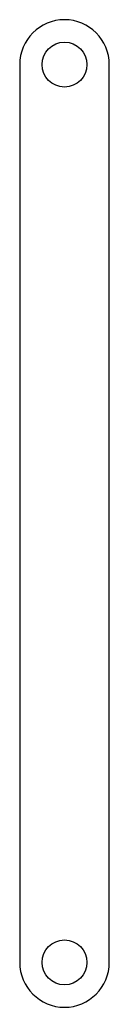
# Model space of a CAD drawing. Header units: inches. Extents: x -0.25 to 0.25, y -2.75 to 2.75.
import ezdxf

# ---------------------------------------------------------------- set-up
doc = ezdxf.new("R2010")
doc.units = ezdxf.units.IN
doc.header["$MEASUREMENT"] = 0

msp = doc.modelspace()

# ---------------------------------------------------------------- linework, layer by layer
msp.add_lwpolyline([(0.25, -2.5), (0.25, 2.5, 1), (-0.25, 2.5), (-0.25, -2.5, 1)], format="xyb", close=True)
for centre in [(0, 2.5), (0, -2.5)]:
    msp.add_circle(centre, 0.125)

doc.saveas('drawing.dxf')
